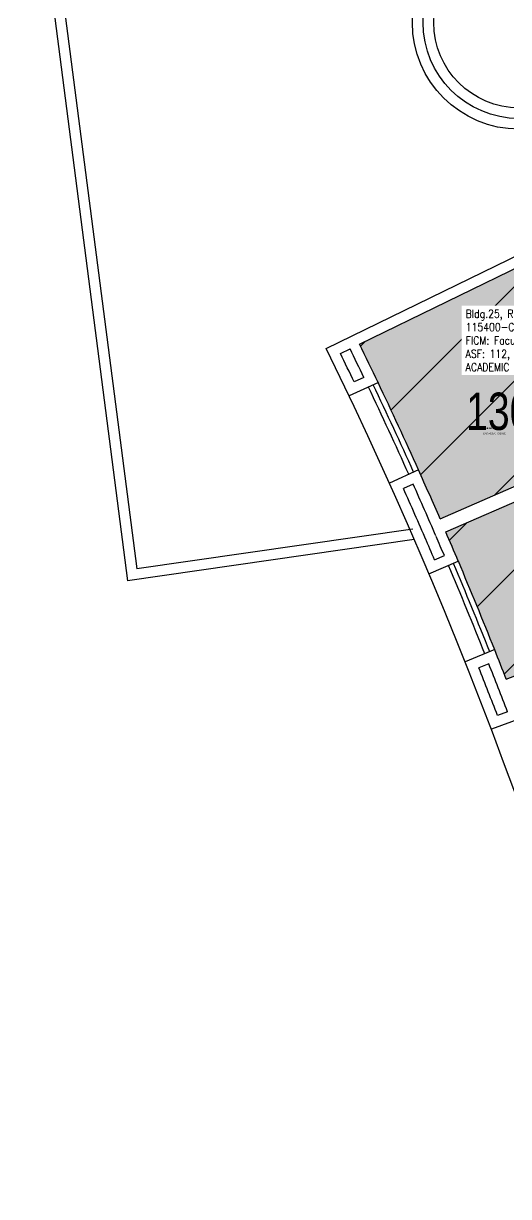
# Model space of a CAD drawing. Header units: inches. Extents: x -325 to 762, y 0 to 3497.
# Drawn here: x -215 to 57, y 2466 to 3125 of the extents above; entities that cross this region are included whole.
import ezdxf
from ezdxf.enums import TextEntityAlignment as Align

# ---------------------------------------------------------------- set-up
doc = ezdxf.new("R2010")
doc.units = ezdxf.units.IN
doc.header["$LTSCALE"] = 10
doc.header["$MEASUREMENT"] = 0
for name, color, linetype in [('A-FLOR', 3, 'CONTINUOUS'), ('A-GLAZ', 1, 'CONTINUOUS'), ('A-GLAZ-SILL', 2, 'CONTINUOUS'), ('A-IDEN-CNUM', 7, 'CONTINUOUS'), ('A-IDEN-RNUM', 7, 'CONTINUOUS'), ('A-IDEN-SNUM', 4, 'CONTINUOUS'), ('A-IDEN-VNUM', 4, 'CONTINUOUS'), ('A-WALL', 5, 'CONTINUOUS'), ('AREA-TEXT', 3, 'CONTINUOUS'), ('Rooms-Capacity', 4, 'CONTINUOUS'), ('Rooms-Category-Color', 7, 'CONTINUOUS'), ('Rooms-College-Color', 7, 'CONTINUOUS'), ('Rooms-Department-Color', 7, 'CONTINUOUS'), ('Rooms-Division-Color', 7, 'CONTINUOUS'), ('Rooms-Information', 7, 'CONTINUOUS')]:
    doc.layers.add(name, color=color, linetype=linetype)
doc.styles.add('AREA', font='arial.ttf', dxfattribs={"width": 0.75, "height": 24})
doc.styles.add('ROOMSNUMBER', font='txt', dxfattribs={"height": 0.03})
doc.styles.add('ROOMVNUMBER', font='simplex.shx', dxfattribs={"width": 0.85})
pattern_1 = [(45, (0, 0), (-26.51650429449553, 26.51650429449553), [])]

msp = doc.modelspace()

# ---------------------------------------------------------------- hatches: boundary and pattern name
at = {"layer": 'Rooms-Capacity'}
h = msp.add_hatch(dxfattribs=at)
h.set_pattern_fill('ANSI31', color=256, scale=300, style=0)
h.set_pattern_definition(pattern_1)
edge = h.paths.add_edge_path()
edge.add_arc((-2305.089014902891, 1834.524639947585), 2703.000007867759, 23.53547173843331, 25.98488644532429)
edge.add_line((124.6637737826691, 3018.800971049349), (-26.3289932458415, 2945.145098803098))
edge.add_arc((-2305.088993964805, 1834.524649644153), 2534.999984806057, 23.541085229107125, 25.983645560857383, ccw=False)
edge.add_line((18.93284542870379, 2847.020285678561), (173.0566222743378, 2913.877799702342))
h = msp.add_hatch(dxfattribs=at)
h.set_pattern_fill('ANSI31', color=256, scale=300, style=0)
h.set_pattern_definition(pattern_1)
edge = h.paths.add_edge_path()
edge.add_arc((-2305.08899311188, 1834.524648749717), 2702.999984369502, 21.33213882878132, 23.36606441070555)
edge.add_line((176.2371260450468, 2906.545919943134), (22.11334919941282, 2839.688405944499))
edge.add_arc((-2305.089010821953, 1834.524642262269), 2535.000003216735, 21.335322365506784, 23.360450886171577, ccw=False)
edge.add_line((56.18011406075811, 2756.82239038078), (212.7212266625152, 2817.805184863972))
at = {"layer": 'Rooms-Category-Color', "true_color": 0xfa9ba3}
h = msp.add_hatch(color=241, dxfattribs=at)
edge = h.paths.add_edge_path()
edge.add_arc((-2305.089014902891, 1834.524639947585), 2703.000007867759, 23.53547173843331, 25.98488644532429)
edge.add_line((124.6637737826691, 3018.800971049349), (-26.3289932458415, 2945.145098803098))
edge.add_arc((-2305.088993964805, 1834.524649644153), 2534.999984806057, 23.541085229107125, 25.983645560857383, ccw=False)
edge.add_line((18.93284542870379, 2847.020285678561), (173.0566222743378, 2913.877799702342))
h = msp.add_hatch(color=241, dxfattribs=at)
edge = h.paths.add_edge_path()
edge.add_arc((-2305.08899311188, 1834.524648749717), 2702.999984369502, 21.33213882878132, 23.36606441070555)
edge.add_line((176.2371260450468, 2906.545919943134), (22.11334919941282, 2839.688405944499))
edge.add_arc((-2305.089010821953, 1834.524642262269), 2535.000003216735, 21.335322365506784, 23.360450886171577, ccw=False)
edge.add_line((56.18011406075811, 2756.82239038078), (212.7212266625152, 2817.805184863972))
at = {"layer": 'Rooms-College-Color', "true_color": 0xffe090}
h = msp.add_hatch(color=41, dxfattribs=at)
edge = h.paths.add_edge_path()
edge.add_arc((-2305.089014902891, 1834.524639947585), 2703.000007867759, 23.53547173843331, 25.98488644532429)
edge.add_line((124.6637737826691, 3018.800971049349), (-26.3289932458415, 2945.145098803098))
edge.add_arc((-2305.088993964805, 1834.524649644153), 2534.999984806057, 23.541085229107125, 25.983645560857383, ccw=False)
edge.add_line((18.93284542870379, 2847.020285678561), (173.0566222743378, 2913.877799702342))
h = msp.add_hatch(color=41, dxfattribs=at)
edge = h.paths.add_edge_path()
edge.add_arc((-2305.08899311188, 1834.524648749717), 2702.999984369502, 21.33213882878132, 23.36606441070555)
edge.add_line((176.2371260450468, 2906.545919943134), (22.11334919941282, 2839.688405944499))
edge.add_arc((-2305.089010821953, 1834.524642262269), 2535.000003216735, 21.335322365506784, 23.360450886171577, ccw=False)
edge.add_line((56.18011406075811, 2756.82239038078), (212.7212266625152, 2817.805184863972))
at = {"layer": 'Rooms-Department-Color', "true_color": 0xffe090}
h = msp.add_hatch(color=41, dxfattribs=at)
edge = h.paths.add_edge_path()
edge.add_arc((-2305.089014902891, 1834.524639947585), 2703.000007867759, 23.53547173843331, 25.98488644532429)
edge.add_line((124.6637737826691, 3018.800971049349), (-26.3289932458415, 2945.145098803098))
edge.add_arc((-2305.088993964805, 1834.524649644153), 2534.999984806057, 23.541085229107125, 25.983645560857383, ccw=False)
edge.add_line((18.93284542870379, 2847.020285678561), (173.0566222743378, 2913.877799702342))
h = msp.add_hatch(color=41, dxfattribs=at)
edge = h.paths.add_edge_path()
edge.add_arc((-2305.08899311188, 1834.524648749717), 2702.999984369502, 21.33213882878132, 23.36606441070555)
edge.add_line((176.2371260450468, 2906.545919943134), (22.11334919941282, 2839.688405944499))
edge.add_arc((-2305.089010821953, 1834.524642262269), 2535.000003216735, 21.335322365506784, 23.360450886171577, ccw=False)
edge.add_line((56.18011406075811, 2756.82239038078), (212.7212266625152, 2817.805184863972))
at = {"layer": 'Rooms-Division-Color', "true_color": 0xffe090}
h = msp.add_hatch(color=41, dxfattribs=at)
edge = h.paths.add_edge_path()
edge.add_arc((-2305.089014902891, 1834.524639947585), 2703.000007867759, 23.53547173843331, 25.98488644532429)
edge.add_line((124.6637737826691, 3018.800971049349), (-26.3289932458415, 2945.145098803098))
edge.add_arc((-2305.088993964805, 1834.524649644153), 2534.999984806057, 23.541085229107125, 25.983645560857383, ccw=False)
edge.add_line((18.93284542870379, 2847.020285678561), (173.0566222743378, 2913.877799702342))
h = msp.add_hatch(color=41, dxfattribs=at)
edge = h.paths.add_edge_path()
edge.add_arc((-2305.08899311188, 1834.524648749717), 2702.999984369502, 21.33213882878132, 23.36606441070555)
edge.add_line((176.2371260450468, 2906.545919943134), (22.11334919941282, 2839.688405944499))
edge.add_arc((-2305.089010821953, 1834.524642262269), 2535.000003216735, 21.335322365506784, 23.360450886171577, ccw=False)
edge.add_line((56.18011406075811, 2756.82239038078), (212.7212266625152, 2817.805184863972))

# ---------------------------------------------------------------- linework, layer by layer
at = {"layer": 'A-FLOR'}
for radius in [59.99999999999999, 53.99999999999999, 47.99999999999999]:
    msp.add_circle((63.35555462178445, 3125.965602064039), radius, dxfattribs=at)
at = {"layer": 'A-GLAZ'}
for start, end in [(24.21887427600652, 25.44229493463645), (21.73617630745596, 22.95243122577947)]:
    msp.add_arc((-2305.089007716508, 1834.524643172975), 2532, start, end, dxfattribs=at)
at = {"layer": 'A-GLAZ-SILL'}
for radius, start, end in [(2535, 24.21887427600652, 25.44229493463645), (2529, 24.21887427600652, 25.44229493463645), (2535, 21.73617630745596, 22.95243122577947), (2529, 21.73617630745596, 22.95243122577947)]:
    msp.add_arc((-2305.089007716508, 1834.524643172975), radius, start, end, dxfattribs=at)
at = {"layer": 'A-WALL'}
for p, q in [((-215.3603822774007, 3264.230302390176), (-156.7550708389595, 2812.011972964275)), ((-208.9356557539418, 3261.34013606375), (-151.5871979220524, 2818.820112451444)), ((-45.14189141604447, 2942.643784504849), (168.8599733301685, 3047.036162560339)), ((-26.32899325701737, 2945.145098805892), (124.6637737826691, 3018.800971049349)), ((-37.11419095459723, 2939.88396505406), (-31.7215921058073, 2942.514531928579)), ((-15.77931324753308, 2923.56785756396), (-32.11527526739383, 2916.008998834061)), ((-23.93966034415507, 2926.403141412417), (-29.3854457548573, 2923.883306810166)), ((18.93284542870379, 2847.020285689737), (173.0566222743378, 2913.877799702342)), ((22.11334918823695, 2839.688405933323), (176.2371260450468, 2906.545919943134)), ((6.766764879344464, 2874.499588405247), (-9.438699077697038, 2867.001112813595)), ((3.776155013708831, 2866.504614039789), (-1.669630396993398, 2863.984779431949)), ((3.553108256428004, 2841.21380511159), (-151.5871979220524, 2818.820112451444)), ((4.410293061403991, 2835.275351250078), (-156.7550708389595, 2812.011972964275)), ((12.67811835196471, 2815.974870795849), (29.1919870266006, 2823.13843911467)), ((15.83642132219529, 2823.885119841899), (21.34094589215374, 2826.272933283354)), ((10.29035276558852, 2821.479284962173), (10.33189623814678, 2821.49730616575)), ((56.18011406075811, 2756.82239038078), (212.7212266513393, 2817.805184852797)), ((49.77904629719114, 2773.433823123108), (33.13098572206354, 2766.589695753063)), ((46.31192847725606, 2765.521226020995), (40.76210132998085, 2763.239655521232)), ((56.87626055639839, 2738.383631836156), (51.24456215289092, 2736.312371789011)), ((64.7806394846425, 2734.897818734403), (47.88698607322431, 2728.68456883775))]:
    msp.add_line(p, q, dxfattribs=at)
for radius, start, end in [(2517, 359.8380488488259, 26.12008398976325), (2529, 25.57823757683856, 25.98359818252392), (2535, 25.44084706004864, 25.98364554837451), (2523, 25.58001570885521, 25.98355060742262), (2535, 23.5410852327585, 24.22032216069823), (2523, 23.36002133352791, 24.08115352764557), (2529, 23.36023661277168, 24.08293163464764), (2523, 23.08750630488968, 23.39096416601584), (2529, 23.08836815264504, 23.35409287016913), (2535, 22.95361076294968, 23.360450901673), (2535, 21.33532236998742, 21.73762419618313), (2523, 20.94224870876843, 21.59845554877881), (2529, 20.94047061155997, 21.60023365063145)]:
    msp.add_arc((-2305.089007716508, 1834.524643172975), radius, start, end, dxfattribs=at)

# ---------------------------------------------------------------- texts
at = {"layer": 'A-IDEN-CNUM', "style": 'ROOMSNUMBER'}
msp.add_text('CAD #025-0_0308-00', height=0.9599999999999999, dxfattribs=at).set_placement((43.01527392503476, 2894.452877914998))
at = {"layer": 'A-IDEN-RNUM', "style": 'ROOMSNUMBER'}
msp.add_text('0308-00', height=0.9599999999999999, dxfattribs=at).set_placement((43.01527392503476, 2897.452877914998))
at = {"layer": 'A-IDEN-SNUM', "style": 'ROOMSNUMBER'}
msp.add_text('0250030800', height=0.9599999999999999, dxfattribs=at).set_placement((43.01527392503476, 2897.452877914998))
at = {"layer": 'A-IDEN-VNUM', "style": 'ROOMVNUMBER', "width": 0.85}
msp.add_text('308', height=31.5, rotation=359.9999999998846, dxfattribs=at).set_placement((33.33913262473264, 2929.984047306701))
at = {"layer": 'AREA-TEXT', "style": 'AREA', "width": 0.75}
msp.add_text('130 SF', height=21, dxfattribs=at).set_placement((69.04577407904571, 2907.402636761776), align=Align.MIDDLE_CENTER)

# ---------------------------------------------------------------- next in the draw order: texts
at = {"layer": 'Rooms-Information', "insert": (33.33913262473264, 2929.984047306701), "char_height": 4.5, "width": 100.8, "attachment_point": 7, "style": 'ROOMVNUMBER', "bg_fill": 3, "box_fill_scale": 1.5, "bg_fill_color": 256, "bg_fill_true_color": 13158600, "bg_fill_transparency": 0}
msp.add_mtext('Bldg.25, Room 308^M^J115400-CSM-Mathematics^M^JFICM: Faculty Office^M^JASF: 112, Cap: 1^M^JACADEMIC CAPACITY', dxfattribs=at)

doc.saveas('drawing.dxf')
